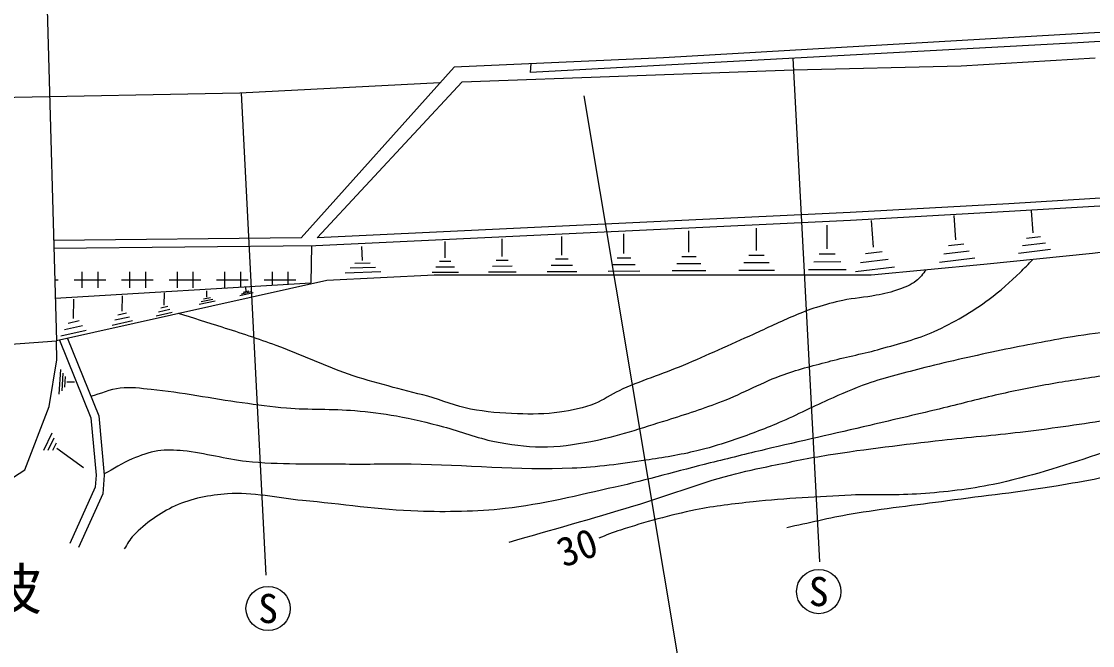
# Model space of a CAD drawing. Units: millimetres, scale not verified. Extents: x 40000 to 680000, y 20000 to 380000.
# Drawn here: x 340239 to 407659, y 237400 to 276658 of the extents above; entities that cross this region are included whole.
import ezdxf
from ezdxf.enums import TextEntityAlignment as Align

# ---------------------------------------------------------------- set-up
doc = ezdxf.new("R2010")
doc.units = ezdxf.units.MM
doc.header["$LTSCALE"] = 1000
for name, color, linetype, lineweight in [('M-BGD', 7, 'Continuous', 25), ('M-BMK-HTXT', 7, 'Continuous', 13), ('M-STR-STR1', 1, 'Continuous', 25), ('M-STR-STRC', 7, 'Continuous', 25)]:
    doc.layers.add(name, color=color, linetype=linetype, lineweight=lineweight)
doc.styles.add('ＭＳ ゴシック', font='')
doc.styles.get('ＭＳ ゴシック').set_extended_font_data('MS Gothic')

msp = doc.modelspace()

# ---------------------------------------------------------------- linework, layer by layer
at = {"layer": 'M-BGD'}
for p, q in [((408497, 275982), (380642, 274378)), ((419808, 276151), (406725, 275307)), ((406725, 275307), (372285, 273450)), ((367474, 273787), (357843, 263038)), ((380642, 274378), (367474, 273787)), ((372285, 273450), (372315, 274005)), ((388830, 273619), (399381, 273872)), ((399381, 273872), (407822, 274378)), ((367981, 272859), (388830, 273619)), ((366580, 272790), (353991, 272151)), ((358856, 263052), (367981, 272859)), ((353991, 272151), (314033, 271352)), ((418666, 266193), (402385, 265194)), ((418697, 265695), (402414, 264696)), ((402385, 265194), (392399, 264645)), ((392399, 264645), (358856, 263052)), ((402414, 264696), (392425, 264147)), ((399047, 262919), (398941, 264451)), ((403921, 263355), (403825, 264744)), ((392425, 264147), (358760, 262549)), ((386509, 262249), (386505, 263658)), ((390957, 262355), (390953, 263848)), ((393866, 262455), (393750, 264138)), ((419808, 263658), (407653, 262054)), ((357843, 263038), (342267, 262881)), ((370506, 261870), (370503, 262977)), ((374254, 261958), (374251, 263136)), ((378165, 262051), (378162, 263303)), ((382248, 262148), (382244, 263477)), ((404375, 263117), (403508, 263012)), ((358760, 262549), (342281, 262383)), ((358489, 262546), (358446, 260211)), ((361707, 261631), (361674, 262491)), ((366916, 261784), (366913, 262824)), ((399547, 262656), (398591, 262541)), ((405014, 262315), (402989, 262071)), ((404694, 262716), (403248, 262542)), ((370884, 261624), (370130, 261622)), ((374656, 261698), (373854, 261696)), ((378592, 261774), (377740, 261772)), ((382701, 261854), (381796, 261852)), ((386990, 261937), (386030, 261935)), ((391466, 262024), (390449, 262022)), ((394803, 261680), (393051, 261470)), ((394416, 262166), (393365, 262040)), ((400252, 261772), (398019, 261503)), ((399899, 262214), (398305, 262022)), ((407653, 262054), (400816, 261379)), ((362531, 261178), (360921, 261128)), ((362198, 261455), (361232, 261425)), ((367507, 261208), (366328, 261205)), ((367270, 261554), (366563, 261552)), ((371136, 261256), (369880, 261253)), ((374924, 261306), (373587, 261302)), ((379163, 260941), (377174, 260936)), ((378878, 261358), (377457, 261354)), ((383307, 260970), (381196, 260964)), ((383004, 261412), (381496, 261408)), ((387632, 261000), (385393, 260994)), ((387311, 261469), (385712, 261464)), ((392146, 261031), (389774, 261024)), ((391806, 261528), (390112, 261523)), ((395190, 261194), (392737, 260899)), ((400816, 261379), (393726, 260704)), ((342336, 260407), (342555, 260407)), ((359455, 260366), (342444, 256566)), ((343552, 260407), (345546, 260407)), ((344051, 260906), (344051, 259909)), ((345048, 260906), (345048, 259909)), ((346543, 260407), (348537, 260407)), ((347042, 260906), (347042, 259909)), ((348039, 260906), (348039, 259909)), ((349534, 260407), (351528, 260407)), ((350033, 260906), (350033, 259909)), ((351030, 260906), (351030, 259909)), ((352525, 260407), (354519, 260407)), ((353024, 260906), (353024, 259909)), ((354021, 260906), (354021, 259946)), ((355516, 260407), (357510, 260407)), ((356015, 260906), (356015, 260065)), ((357011, 260906), (357011, 260125)), ((366208, 260704), (359455, 260366)), ((362865, 260902), (360610, 260832)), ((367744, 260863), (366093, 260858)), ((381739, 260704), (366208, 260704)), ((371389, 260888), (369629, 260883)), ((375193, 260914), (373321, 260909)), ((393726, 260704), (381739, 260704)), ((342369, 259246), (358446, 260211)), ((349230, 258819), (349235, 259580)), ((351918, 259315), (351906, 259719)), ((354817, 259597), (353978, 259404)), ((354690, 259642), (354090, 259505)), ((354562, 259688), (354203, 259605)), ((354378, 259695), (354355, 259914)), ((343522, 257979), (343531, 259191)), ((346589, 258430), (346595, 259400)), ((352435, 259060), (351421, 258850)), ((352286, 259165), (351562, 259015)), ((352138, 259270), (351703, 259180)), ((346863, 258304), (346312, 258181)), ((349730, 258341), (348721, 258116)), ((349587, 258530), (348867, 258369)), ((349445, 258719), (349012, 258623)), ((343864, 257821), (343177, 257668)), ((347226, 257822), (345941, 257535)), ((347044, 258063), (346127, 257858)), ((344318, 257219), (342713, 256861)), ((344091, 257520), (342945, 257264)), ((342477, 255372), (342444, 256566)), ((342643, 256610), (344616, 251722)), ((343136, 256721), (345105, 251841)), ((341982, 252432), (342477, 255372)), ((342620, 253206), (342725, 254762)), ((342796, 253430), (342871, 254541)), ((342972, 253654), (343017, 254321)), ((343102, 253989), (343585, 253995)), ((340463, 248464), (341982, 252432)), ((344616, 251722), (344943, 248122)), ((345105, 251841), (345443, 248127)), ((341644, 249683), (342169, 250784)), ((341930, 249685), (342304, 250472)), ((342215, 249688), (342440, 250160)), ((342468, 249821), (344138, 248593)), ((332697, 243484), (340463, 248464)), ((344943, 248122), (344888, 247358)), ((345443, 248127), (345359, 246945)), ((344888, 247358), (343294, 243814)), ((345359, 246945), (343839, 243569))]:
    msp.add_line(p, q, dxfattribs=at)
for points, knots in [([(438057, 266285), (437742, 265832), (437437, 265371), (437112, 264924), (436675, 264324), (436251, 263711), (435762, 263152), (435421, 262762), (435061, 262387), (434664, 262054), (434138, 261613), (433566, 261224), (432976, 260873), (432706, 260712), (432431, 260548), (432132, 260451), (431318, 260186), (430451, 260114), (429600, 260028), (428787, 259947), (427967, 259992), (427152, 259944), (426475, 259904), (425786, 259931), (425126, 259775), (424536, 259636), (423986, 259359), (423438, 259100), (422596, 258701), (421827, 258159), (420990, 257749), (420027, 257279), (419031, 256879), (418036, 256483), (417200, 256151), (416366, 255808), (415503, 255555), (414508, 255263), (413487, 255057), (412465, 254879), (411123, 254647), (409761, 254561), (408413, 254373), (407313, 254220), (406214, 254060), (405121, 253867), (403991, 253667), (402865, 253440), (401745, 253191), (400585, 252934), (399438, 252624), (398284, 252347), (396737, 251976), (395190, 251612), (393641, 251250), (391448, 250738), (389249, 250251), (387057, 249731), (385902, 249456), (384749, 249173), (383596, 248886), (381596, 248389), (379614, 247818), (377603, 247367), (375309, 246853), (373018, 246279), (370682, 246016), (368863, 245812), (367024, 245791), (365195, 245848), (362766, 245923), (360356, 246302), (357936, 246523), (356360, 246667), (354787, 247054), (353209, 246945), (352085, 246868), (350944, 246647), (349917, 246185), (348941, 245747), (348054, 245087), (347300, 244328), (347058, 244085), (346906, 243766), (346709, 243484)], [0, 0, 0, 0, 1, 1, 1, 2, 2, 2, 3, 3, 3, 4, 4, 4, 5, 5, 5, 6, 6, 6, 7, 7, 7, 8, 8, 8, 9, 9, 9, 10, 10, 10, 11, 11, 11, 12, 12, 12, 13, 13, 13, 14, 14, 14, 15, 15, 15, 16, 16, 16, 17, 17, 17, 18, 18, 18, 19, 19, 19, 20, 20, 20, 21, 21, 21, 22, 22, 22, 23, 23, 23, 24, 24, 24, 25, 25, 25, 26, 26, 26, 27, 27, 27, 28, 28, 28, 28]), ([(370935, 243906), (373552, 244666), (376179, 245391), (378785, 246185), (380819, 246805), (382810, 247568), (384863, 248127), (385725, 248361), (386604, 248535), (387479, 248718), (388657, 248963), (389837, 249203), (391024, 249393), (393406, 249773), (395804, 250043), (398199, 250321), (399829, 250511), (401467, 250629), (403095, 250828), (404900, 251048), (406703, 251291), (408497, 251588), (410136, 251858), (411769, 252170), (413393, 252516), (414468, 252745), (415548, 252959), (416601, 253276), (418007, 253699), (419374, 254248), (420737, 254795), (422304, 255424), (423850, 256105), (425379, 256821), (426348, 257274), (427275, 257815), (428249, 258256), (428996, 258594), (429750, 258924), (430528, 259184), (431467, 259498), (432435, 259717), (433398, 259944), (434209, 260135), (435042, 260234), (435846, 260451), (436705, 260682), (437553, 260962), (438378, 261295), (438985, 261539), (439569, 261839), (440151, 262139), (440666, 262404), (441186, 262665), (441670, 262983), (442442, 263490), (443155, 264082), (443865, 264671), (444180, 264932), (444475, 265215), (444780, 265487)], [0, 0, 0, 0, 1, 1, 1, 2, 2, 2, 3, 3, 3, 4, 4, 4, 5, 5, 5, 6, 6, 6, 7, 7, 7, 8, 8, 8, 9, 9, 9, 10, 10, 10, 11, 11, 11, 12, 12, 12, 13, 13, 13, 14, 14, 14, 15, 15, 15, 16, 16, 16, 17, 17, 17, 18, 18, 18, 19, 19, 19, 20, 20, 20, 20]), ([(456044, 265147), (455249, 264313), (454536, 263390), (453657, 262645), (453008, 262095), (452300, 261605), (451546, 261210), (450718, 260776), (449828, 260459), (448930, 260197), (448379, 260037), (447810, 259936), (447241, 259860), (446039, 259698), (444821, 259699), (443612, 259606), (442936, 259555), (442260, 259511), (441586, 259438), (441163, 259392), (440739, 259344), (440320, 259269), (439440, 259111), (438573, 258887), (437703, 258678), (436038, 258278), (434372, 257875), (432723, 257412), (431618, 257101), (430529, 256735), (429431, 256399), (426844, 255607), (424259, 254807), (421665, 254035), (419924, 253518), (418161, 253072), (416432, 252516), (415466, 252206), (414515, 251849), (413562, 251503), (411671, 250817), (409818, 250021), (407906, 249393), (405766, 248689), (403614, 247991), (401407, 247536), (399906, 247226), (398377, 247058), (396849, 246945), (395389, 246837), (393921, 246925), (392459, 246861), (390403, 246770), (388345, 246651), (386297, 246439), (385082, 246312), (383865, 246175), (382668, 245932), (381069, 245608), (379494, 245164), (377941, 244666), (377483, 244519), (377041, 244328), (376590, 244159)], [0, 0, 0, 0, 1, 1, 1, 2, 2, 2, 3, 3, 3, 4, 4, 4, 5, 5, 5, 6, 6, 6, 7, 7, 7, 8, 8, 8, 9, 9, 9, 10, 10, 10, 11, 11, 11, 12, 12, 12, 13, 13, 13, 14, 14, 14, 15, 15, 15, 16, 16, 16, 17, 17, 17, 18, 18, 18, 19, 19, 19, 20, 20, 20, 21, 21, 21, 21]), ([(388408, 244835), (389758, 245116), (391100, 245443), (392459, 245679), (394475, 246028), (396511, 246245), (398537, 246523), (400816, 246836), (403106, 247068), (405374, 247451), (407186, 247758), (408998, 248088), (410776, 248549), (413576, 249274), (416323, 250198), (419049, 251165), (421215, 251935), (423320, 252866), (425464, 253698), (426053, 253926), (426621, 254229), (427236, 254373), (428365, 254638), (429542, 254618), (430697, 254711), (432046, 254819), (433397, 254903), (434749, 254964), (435761, 255010), (436777, 254974), (437788, 255048), (438974, 255135), (440158, 255283), (441333, 255470), (442608, 255673), (443894, 255862), (445131, 256230), (446584, 256662), (447987, 257261), (449352, 257918), (451248, 258832), (453069, 259902), (454838, 261041), (455685, 261587), (456502, 262182), (457286, 262814), (457845, 263264), (458371, 263754), (458890, 264249), (459271, 264613), (459628, 265001), (459997, 265376)], [0, 0, 0, 0, 1, 1, 1, 2, 2, 2, 3, 3, 3, 4, 4, 4, 5, 5, 5, 6, 6, 6, 7, 7, 7, 8, 8, 8, 9, 9, 9, 10, 10, 10, 11, 11, 11, 12, 12, 12, 13, 13, 13, 14, 14, 14, 15, 15, 15, 16, 16, 16, 17, 17, 17, 17]), ([(419932, 263676), (419384, 262854), (418922, 261968), (418289, 261210), (417587, 260370), (416842, 259529), (415925, 258931), (415365, 258566), (414709, 258362), (414068, 258171), (412503, 257705), (410867, 257517), (409257, 257243), (408304, 257081), (407341, 256981), (406387, 256821), (404890, 256570), (403399, 256286), (401913, 255977), (400303, 255641), (398697, 255284), (397102, 254880), (395884, 254571), (394660, 254276), (393472, 253867), (392638, 253579), (391833, 253208), (391024, 252854), (389917, 252369), (388848, 251798), (387732, 251334), (386762, 250931), (385775, 250567), (384778, 250237), (384110, 250016), (383437, 249809), (382752, 249646), (381694, 249395), (380620, 249213), (379545, 249055), (378004, 248830), (376457, 248614), (374902, 248549), (371528, 248408), (368150, 248760), (364773, 248802), (363394, 248819), (362015, 248783), (360637, 248802), (358554, 248830), (356463, 248764), (354391, 248971), (353737, 249036), (353097, 249198), (352449, 249308), (351774, 249423), (351106, 249590), (350423, 249646), (349890, 249690), (349348, 249728), (348819, 249646), (348265, 249561), (347733, 249356), (347216, 249140), (346597, 248880), (346030, 248510), (345437, 248195)], [0, 0, 0, 0, 1, 1, 1, 2, 2, 2, 3, 3, 3, 4, 4, 4, 5, 5, 5, 6, 6, 6, 7, 7, 7, 8, 8, 8, 9, 9, 9, 10, 10, 10, 11, 11, 11, 12, 12, 12, 13, 13, 13, 14, 14, 14, 15, 15, 15, 16, 16, 16, 17, 17, 17, 18, 18, 18, 19, 19, 19, 20, 20, 20, 21, 21, 21, 22, 22, 22, 22]), ([(344606, 253079), (345222, 253257), (345819, 253537), (346456, 253613), (347099, 253690), (347753, 253590), (348397, 253529), (350323, 253346), (352221, 252942), (354137, 252685), (355064, 252561), (355990, 252422), (356923, 252347), (358354, 252233), (359797, 252299), (361228, 252178), (362104, 252105), (362979, 251995), (363844, 251841), (364839, 251663), (365821, 251419), (366799, 251165), (367876, 250887), (368915, 250456), (370006, 250237), (370978, 250042), (371970, 249902), (372961, 249899), (374008, 249896), (375056, 250039), (376084, 250237), (377719, 250553), (379305, 251093), (380895, 251588), (382059, 251949), (383219, 252329), (384356, 252769), (385672, 253279), (386910, 253981), (388239, 254457), (389203, 254803), (390203, 255040), (391193, 255302), (392229, 255575), (393286, 255769), (394316, 256061), (395455, 256384), (396613, 256674), (397693, 257159), (398912, 257706), (400068, 258405), (401154, 259184), (401850, 259685), (402470, 260286), (403095, 260873), (403372, 261132), (403628, 261413), (403895, 261683)], [0, 0, 0, 0, 1, 1, 1, 2, 2, 2, 3, 3, 3, 4, 4, 4, 5, 5, 5, 6, 6, 6, 7, 7, 7, 8, 8, 8, 9, 9, 9, 10, 10, 10, 11, 11, 11, 12, 12, 12, 13, 13, 13, 14, 14, 14, 15, 15, 15, 16, 16, 16, 17, 17, 17, 18, 18, 18, 19, 19, 19, 19]), ([(397179, 261033), (396972, 260799), (396806, 260522), (396558, 260332), (396244, 260093), (395867, 259945), (395496, 259808), (395025, 259633), (394528, 259534), (394036, 259433), (393342, 259291), (392630, 259253), (391938, 259108), (391381, 258992), (390831, 258844), (390290, 258671), (389815, 258520), (389351, 258337), (388891, 258147), (388013, 257784), (387161, 257361), (386294, 256973), (384831, 256319), (383377, 255644), (381898, 255025), (380561, 254465), (379169, 254036), (377853, 253427), (377339, 253189), (376883, 252830), (376354, 252628), (375634, 252353), (374871, 252185), (374107, 252078), (373232, 251956), (372342, 251950), (371459, 251979), (370473, 252010), (369481, 252087), (368513, 252278), (367593, 252460), (366719, 252826), (365815, 253077), (364987, 253308), (364146, 253495), (363318, 253727), (362481, 253961), (361642, 254191), (360821, 254476), (359282, 255010), (357805, 255713), (356276, 256274), (355154, 256685), (354016, 257054), (352879, 257423), (351964, 257720), (351042, 257995), (350123, 258281)], [0, 0, 0, 0, 1, 1, 1, 2, 2, 2, 3, 3, 3, 4, 4, 4, 5, 5, 5, 6, 6, 6, 7, 7, 7, 8, 8, 8, 9, 9, 9, 10, 10, 10, 11, 11, 11, 12, 12, 12, 13, 13, 13, 14, 14, 14, 15, 15, 15, 16, 16, 16, 17, 17, 17, 18, 18, 18, 19, 19, 19, 19])]:
    msp.add_open_spline(points, degree=3, knots=knots, dxfattribs=at)
at = {"layer": 'M-STR-STR1'}
for p in [(341729, 282144), (337929, 256239)]:
    msp.add_line(p, (342444, 256566), dxfattribs=at)
at = {"layer": 'M-STR-STRC'}
for p, q in [((388790, 274340), (390475, 242666)), ((354065, 272155), (355633, 241834)), ((375637, 271980), (381769, 235393))]:
    msp.add_line(p, q, dxfattribs=at)
for centre in [(390422, 240798), (355765, 239732)]:
    msp.add_circle(centre, 1393, dxfattribs=at)

# ---------------------------------------------------------------- texts
at = {"layer": 'M-BGD', "style": 'ＭＳ ゴシック'}
msp.add_text('30', height=1833, rotation=19.756, dxfattribs=at).set_placement((374539, 241778), align=Align.BOTTOM_LEFT)
at = {"layer": 'M-BMK-HTXT', "style": 'ＭＳ ゴシック'}
msp.add_text('大字西岐波', height=2566, dxfattribs=at).set_placement((324025, 238893), align=Align.BOTTOM_LEFT)
at = {"layer": 'M-STR-STRC', "style": 'ＭＳ ゴシック'}
for p in [(390422, 240798), (355765, 239732)]:
    msp.add_text('S', height=1833, dxfattribs=at).set_placement(p, align=Align.MIDDLE_CENTER)

doc.saveas('drawing.dxf')
